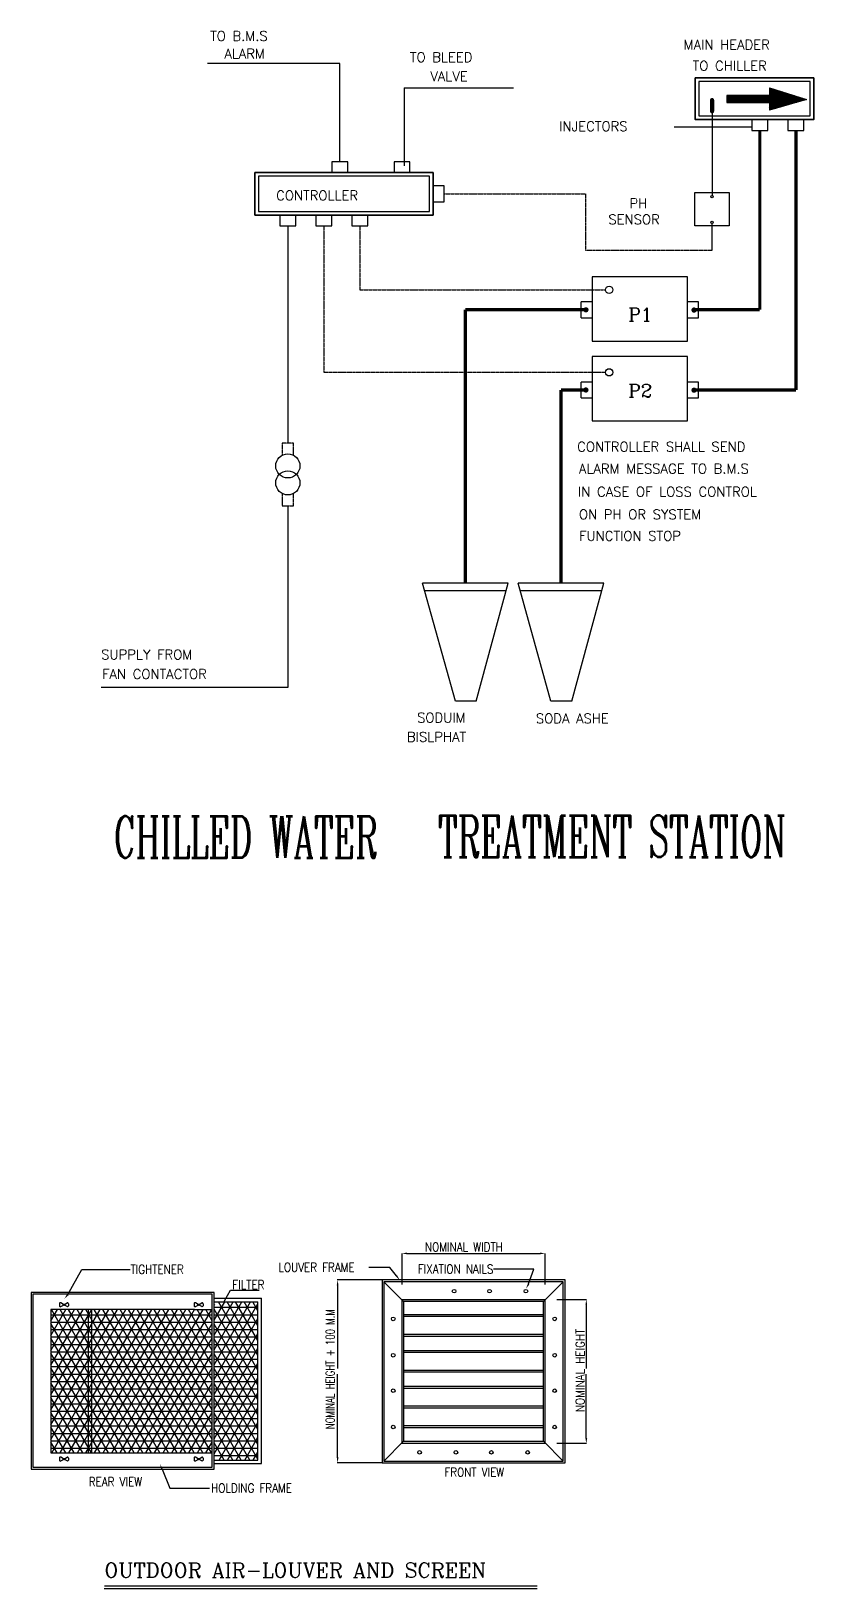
# Model space of a CAD drawing. Header units: millimetres. Extents: x 6 to 143847, y -192 to 53542.
# Drawn here: x 44302 to 66442, y 7622 to 51711 of the extents above; entities that cross this region are included whole.
import ezdxf
from ezdxf.enums import TextEntityAlignment as Align

# ---------------------------------------------------------------- set-up
doc = ezdxf.new("R2010")
doc.units = ezdxf.units.MM
doc.linetypes.add('CENTER', pattern=[50.8, 31.75, -6.35, 6.35, -6.35])
for name, color, linetype, lineweight in [('2', 2, 'Continuous', 25), ('3', 3, 'Continuous', 25), ('5', 5, 'Continuous', 35)]:
    doc.layers.add(name, color=color, linetype=linetype, lineweight=lineweight)
for name, color, linetype in [('CENTER', 1, 'CENTER'), ('DUCT', 7, 'Continuous'), ('HATCH', 11, 'Continuous'), ('LINE', 3, 'Continuous'), ('M_HV_TEXT', 7, 'Continuous'), ('RED', 3, 'Continuous'), ('S', 6, 'CENTER'), ('Text', 50, 'Continuous'), ('TEXT1', 6, 'Continuous')]:
    doc.layers.add(name, color=color, linetype=linetype)
doc.styles.add('MOST', font='romanc.shx')
doc.styles.add('ROMANS', font='romans.shx', dxfattribs={"width": 0.8, "height": 100})
doc.styles.add('ROMANT', font='romanc.shx')

# ---------------------------------------------------------------- blocks, each defined once
blk = doc.blocks.new('*X14')
at = {"color": 0}
for p, q in [((-51739.257, 41662.372), (-51739.238, 41662.39)), ((-51738.742, 41661.869), (-51739.257, 41662.384)), ((-51739.257, 41662.336), (-51739.212, 41662.382)), ((-51739.257, 41662.301), (-51739.185, 41662.373)), ((-51739.257, 41662.265), (-51739.158, 41662.365)), ((-51739.257, 41662.23), (-51739.131, 41662.357)), ((-51738.769, 41661.861), (-51739.257, 41662.349)), ((-51739.257, 41662.195), (-51739.104, 41662.348)), ((-51739.257, 41662.159), (-51739.077, 41662.34)), ((-51739.257, 41662.124), (-51739.05, 41662.331)), ((-51739.257, 41662.089), (-51739.023, 41662.323)), ((-51739.257, 41662.053), (-51738.996, 41662.315)), ((-51738.797, 41661.853), (-51739.257, 41662.314)), ((-51739.257, 41662.018), (-51738.969, 41662.306)), ((-51739.257, 41661.983), (-51738.942, 41662.298)), ((-51739.257, 41661.947), (-51738.915, 41662.29)), ((-51739.257, 41661.912), (-51738.888, 41662.281)), ((-51738.824, 41661.845), (-51739.257, 41662.278)), ((-51739.257, 41661.877), (-51738.861, 41662.273)), ((-51739.257, 41661.841), (-51738.834, 41662.264)), ((-51739.257, 41661.806), (-51738.807, 41662.256)), ((-51739.257, 41661.77), (-51738.78, 41662.248)), ((-51738.852, 41661.838), (-51739.257, 41662.243)), ((-51738.714, 41661.877), (-51739.223, 41662.385)), ((-51738.687, 41661.885), (-51739.171, 41662.369)), ((-51738.659, 41661.893), (-51739.12, 41662.353)), ((-51738.632, 41661.9), (-51739.069, 41662.337)), ((-51738.604, 41661.908), (-51739.017, 41662.321)), ((-51738.577, 41661.916), (-51738.966, 41662.306)), ((-51738.549, 41661.924), (-51738.915, 41662.29)), ((-51738.522, 41661.932), (-51738.863, 41662.274)), ((-51738.494, 41661.94), (-51738.812, 41662.258)), ((-51738.467, 41661.947), (-51738.761, 41662.242)), ((-51740.558, 41661.955), (-51740.343, 41662.17)), ((-51740.558, 41661.99), (-51740.378, 41662.17)), ((-51740.558, 41662.026), (-51740.414, 41662.17)), ((-51740.558, 41662.061), (-51740.449, 41662.17)), ((-51740.558, 41662.096), (-51740.484, 41662.17)), ((-51740.558, 41662.132), (-51740.52, 41662.17)), ((-51740.558, 41662.167), (-51740.555, 41662.17)), ((-51740.341, 41661.948), (-51740.558, 41662.165)), ((-51740.377, 41661.948), (-51740.558, 41662.129)), ((-51740.412, 41661.948), (-51740.558, 41662.094)), ((-51740.447, 41661.948), (-51740.558, 41662.058)), ((-51740.483, 41661.948), (-51740.558, 41662.023)), ((-51740.518, 41661.948), (-51740.558, 41661.988)), ((-51740.553, 41661.948), (-51740.558, 41661.952)), ((-51740.529, 41661.948), (-51740.308, 41662.17)), ((-51740.306, 41661.948), (-51740.527, 41662.17)), ((-51740.494, 41661.948), (-51740.272, 41662.17)), ((-51740.27, 41661.948), (-51740.492, 41662.17)), ((-51740.458, 41661.948), (-51740.237, 41662.17)), ((-51740.235, 41661.948), (-51740.456, 41662.17)), ((-51740.423, 41661.948), (-51740.202, 41662.17)), ((-51740.2, 41661.948), (-51740.421, 41662.17)), ((-51740.388, 41661.948), (-51740.166, 41662.17)), ((-51740.164, 41661.948), (-51740.386, 41662.17)), ((-51740.352, 41661.948), (-51740.131, 41662.17)), ((-51740.129, 41661.948), (-51740.35, 41662.17)), ((-51740.317, 41661.948), (-51740.095, 41662.17)), ((-51740.094, 41661.948), (-51740.315, 41662.17)), ((-51740.281, 41661.948), (-51740.06, 41662.17)), ((-51740.058, 41661.948), (-51740.28, 41662.17)), ((-51740.246, 41661.948), (-51740.025, 41662.17)), ((-51740.023, 41661.948), (-51740.244, 41662.17)), ((-51740.211, 41661.948), (-51739.989, 41662.17)), ((-51739.988, 41661.948), (-51740.209, 41662.17)), ((-51740.175, 41661.948), (-51739.954, 41662.17)), ((-51739.952, 41661.948), (-51740.174, 41662.17)), ((-51740.14, 41661.948), (-51739.919, 41662.17)), ((-51739.917, 41661.948), (-51740.138, 41662.17)), ((-51740.105, 41661.948), (-51739.883, 41662.17)), ((-51739.882, 41661.948), (-51740.103, 41662.17)), ((-51740.069, 41661.948), (-51739.848, 41662.17)), ((-51739.846, 41661.948), (-51740.068, 41662.17)), ((-51740.034, 41661.948), (-51739.813, 41662.17)), ((-51739.811, 41661.948), (-51740.032, 41662.17)), ((-51739.999, 41661.948), (-51739.777, 41662.17)), ((-51739.775, 41661.948), (-51739.997, 41662.17)), ((-51739.963, 41661.948), (-51739.742, 41662.17)), ((-51739.74, 41661.948), (-51739.961, 41662.17)), ((-51739.928, 41661.948), (-51739.707, 41662.17)), ((-51739.705, 41661.948), (-51739.926, 41662.17)), ((-51739.893, 41661.948), (-51739.671, 41662.17)), ((-51739.669, 41661.948), (-51739.891, 41662.17)), ((-51739.857, 41661.948), (-51739.636, 41662.17)), ((-51739.634, 41661.948), (-51739.855, 41662.17)), ((-51739.822, 41661.948), (-51739.6, 41662.17)), ((-51739.599, 41661.948), (-51739.82, 41662.17)), ((-51739.787, 41661.948), (-51739.565, 41662.17)), ((-51739.563, 41661.948), (-51739.785, 41662.17)), ((-51739.751, 41661.948), (-51739.53, 41662.17)), ((-51739.528, 41661.948), (-51739.749, 41662.17)), ((-51739.716, 41661.948), (-51739.494, 41662.17)), ((-51739.493, 41661.948), (-51739.714, 41662.17)), ((-51739.68, 41661.948), (-51739.459, 41662.17)), ((-51739.457, 41661.948), (-51739.679, 41662.17)), ((-51739.645, 41661.948), (-51739.424, 41662.17)), ((-51739.422, 41661.948), (-51739.643, 41662.17)), ((-51739.61, 41661.948), (-51739.388, 41662.17)), ((-51739.387, 41661.948), (-51739.608, 41662.17)), ((-51739.574, 41661.948), (-51739.353, 41662.17)), ((-51739.351, 41661.948), (-51739.573, 41662.17)), ((-51739.539, 41661.948), (-51739.318, 41662.17)), ((-51739.316, 41661.948), (-51739.537, 41662.17)), ((-51739.504, 41661.948), (-51739.282, 41662.17)), ((-51739.281, 41661.948), (-51739.502, 41662.17)), ((-51739.468, 41661.948), (-51739.257, 41662.159)), ((-51739.257, 41661.96), (-51739.467, 41662.17)), ((-51739.433, 41661.948), (-51739.257, 41662.124)), ((-51739.257, 41661.996), (-51739.431, 41662.17)), ((-51739.398, 41661.948), (-51739.257, 41662.089)), ((-51739.257, 41662.031), (-51739.396, 41662.17)), ((-51739.362, 41661.948), (-51739.257, 41662.053)), ((-51739.257, 41662.066), (-51739.36, 41662.17)), ((-51739.327, 41661.948), (-51739.257, 41662.018)), ((-51739.257, 41662.102), (-51739.325, 41662.17)), ((-51739.292, 41661.948), (-51739.257, 41661.983)), ((-51739.257, 41662.137), (-51739.29, 41662.17)), ((-51739.257, 41661.735), (-51738.753, 41662.239)), ((-51738.879, 41661.83), (-51739.257, 41662.208)), ((-51738.907, 41661.822), (-51739.257, 41662.172)), ((-51738.934, 41661.814), (-51739.257, 41662.137)), ((-51738.962, 41661.806), (-51739.257, 41662.102)), ((-51738.989, 41661.798), (-51739.257, 41662.066)), ((-51739.017, 41661.79), (-51739.257, 41662.031)), ((-51739.044, 41661.783), (-51739.257, 41661.996)), ((-51739.072, 41661.775), (-51739.257, 41661.96)), ((-51739.099, 41661.767), (-51739.257, 41661.925)), ((-51739.127, 41661.759), (-51739.257, 41661.889)), ((-51739.154, 41661.751), (-51739.257, 41661.854)), ((-51739.182, 41661.743), (-51739.257, 41661.819)), ((-51739.209, 41661.735), (-51739.257, 41661.783)), ((-51739.226, 41661.731), (-51738.726, 41662.231)), ((-51739.177, 41661.745), (-51738.699, 41662.223)), ((-51739.127, 41661.759), (-51738.672, 41662.214)), ((-51739.078, 41661.773), (-51738.645, 41662.206)), ((-51739.028, 41661.787), (-51738.618, 41662.197)), ((-51738.979, 41661.801), (-51738.591, 41662.189)), ((-51738.929, 41661.815), (-51738.564, 41662.181)), ((-51738.88, 41661.829), (-51738.537, 41662.172)), ((-51738.83, 41661.844), (-51738.51, 41662.164)), ((-51738.781, 41661.858), (-51738.483, 41662.155)), ((-51738.732, 41661.872), (-51738.456, 41662.147)), ((-51738.439, 41661.955), (-51738.71, 41662.226)), ((-51738.682, 41661.886), (-51738.429, 41662.139)), ((-51738.412, 41661.963), (-51738.658, 41662.21)), ((-51738.633, 41661.9), (-51738.402, 41662.13)), ((-51738.384, 41661.971), (-51738.607, 41662.194)), ((-51738.583, 41661.914), (-51738.375, 41662.122)), ((-51738.357, 41661.979), (-51738.556, 41662.178)), ((-51738.534, 41661.928), (-51738.348, 41662.114)), ((-51738.329, 41661.987), (-51738.504, 41662.162)), ((-51738.484, 41661.942), (-51738.321, 41662.105)), ((-51738.302, 41661.995), (-51738.453, 41662.146)), ((-51738.435, 41661.957), (-51738.294, 41662.097)), ((-51738.274, 41662.002), (-51738.402, 41662.13)), ((-51738.385, 41661.971), (-51738.268, 41662.088)), ((-51738.247, 41662.01), (-51738.35, 41662.114)), ((-51738.336, 41661.985), (-51738.241, 41662.08)), ((-51738.219, 41662.018), (-51738.299, 41662.098)), ((-51738.286, 41661.999), (-51738.214, 41662.072)), ((-51738.192, 41662.026), (-51738.248, 41662.082)), ((-51738.237, 41662.013), (-51738.187, 41662.063)), ((-51738.164, 41662.034), (-51738.196, 41662.066)), ((-51738.187, 41662.027), (-51738.16, 41662.055)), ((-51738.137, 41662.042), (-51738.145, 41662.05)), ((-51738.138, 41662.041), (-51738.133, 41662.046)), ((-51739.237, 41661.728), (-51739.257, 41661.748))]:
    blk.add_line(p, q, dxfattribs=at)
blk = doc.blocks.new('*X15')
at = {"color": 0}
for p, q in [((-51736.693, 41662.922), (-51736.644, 41662.972)), ((-51736.693, 41662.924), (-51736.645, 41662.972)), ((-51736.693, 41662.926), (-51736.647, 41662.972)), ((-51736.693, 41662.928), (-51736.649, 41662.972)), ((-51736.693, 41662.929), (-51736.651, 41662.972)), ((-51736.693, 41662.915), (-51736.638, 41662.971)), ((-51736.693, 41662.917), (-51736.639, 41662.971)), ((-51736.693, 41662.919), (-51736.641, 41662.971)), ((-51736.693, 41662.92), (-51736.642, 41662.971)), ((-51736.693, 41662.931), (-51736.653, 41662.971)), ((-51736.693, 41662.912), (-51736.635, 41662.97)), ((-51736.693, 41662.913), (-51736.636, 41662.97)), ((-51736.693, 41662.908), (-51736.632, 41662.969)), ((-51736.693, 41662.91), (-51736.633, 41662.969)), ((-51736.693, 41662.905), (-51736.63, 41662.968)), ((-51736.693, 41662.906), (-51736.631, 41662.968)), ((-51736.693, 41662.901), (-51736.627, 41662.967)), ((-51736.693, 41662.903), (-51736.628, 41662.967)), ((-51736.693, 41662.897), (-51736.625, 41662.966)), ((-51736.693, 41662.899), (-51736.626, 41662.966)), ((-51736.693, 41662.896), (-51736.624, 41662.965)), ((-51736.693, 41662.894), (-51736.623, 41662.964)), ((-51736.693, 41662.89), (-51736.621, 41662.963)), ((-51736.693, 41662.892), (-51736.622, 41662.963)), ((-51736.693, 41662.889), (-51736.62, 41662.962)), ((-51736.693, 41662.887), (-51736.619, 41662.961)), ((-51736.693, 41662.883), (-51736.617, 41662.96)), ((-51736.693, 41662.885), (-51736.618, 41662.96)), ((-51736.693, 41662.882), (-51736.616, 41662.959)), ((-51736.693, 41662.88), (-51736.615, 41662.958)), ((-51736.693, 41662.878), (-51736.614, 41662.957)), ((-51736.693, 41662.876), (-51736.613, 41662.956)), ((-51736.693, 41662.874), (-51736.613, 41662.955)), ((-51736.693, 41662.873), (-51736.612, 41662.954)), ((-51736.693, 41662.871), (-51736.611, 41662.953)), ((-51736.693, 41662.869), (-51736.61, 41662.952)), ((-51736.693, 41662.867), (-51736.61, 41662.951)), ((-51736.693, 41662.866), (-51736.609, 41662.95)), ((-51736.693, 41662.864), (-51736.608, 41662.949)), ((-51736.693, 41662.862), (-51736.608, 41662.947)), ((-51736.693, 41662.86), (-51736.607, 41662.946)), ((-51736.693, 41662.859), (-51736.606, 41662.945)), ((-51736.693, 41662.857), (-51736.606, 41662.944)), ((-51736.693, 41662.855), (-51736.605, 41662.943)), ((-51736.693, 41662.853), (-51736.605, 41662.941)), ((-51736.693, 41662.851), (-51736.604, 41662.94)), ((-51736.693, 41662.85), (-51736.604, 41662.939)), ((-51736.693, 41662.848), (-51736.604, 41662.937)), ((-51736.693, 41662.846), (-51736.603, 41662.936)), ((-51736.693, 41662.844), (-51736.603, 41662.934)), ((-51736.693, 41662.843), (-51736.603, 41662.933)), ((-51736.602, 41662.843), (-51736.693, 41662.933)), ((-51736.693, 41662.841), (-51736.603, 41662.931)), ((-51736.602, 41662.841), (-51736.693, 41662.931)), ((-51736.693, 41662.839), (-51736.603, 41662.93)), ((-51736.602, 41662.839), (-51736.693, 41662.93)), ((-51736.693, 41662.837), (-51736.602, 41662.928)), ((-51736.602, 41662.837), (-51736.693, 41662.928)), ((-51736.693, 41662.836), (-51736.602, 41662.926)), ((-51736.602, 41662.836), (-51736.693, 41662.926)), ((-51736.602, 41662.834), (-51736.693, 41662.925)), ((-51736.693, 41662.834), (-51736.602, 41662.924)), ((-51736.693, 41662.832), (-51736.602, 41662.923)), ((-51736.602, 41662.832), (-51736.693, 41662.923)), ((-51736.693, 41662.83), (-51736.602, 41662.921)), ((-51736.602, 41662.83), (-51736.693, 41662.921)), ((-51736.693, 41662.829), (-51736.602, 41662.919)), ((-51736.602, 41662.829), (-51736.693, 41662.919)), ((-51736.693, 41662.827), (-51736.602, 41662.917)), ((-51736.602, 41662.827), (-51736.693, 41662.917)), ((-51736.693, 41662.825), (-51736.602, 41662.916)), ((-51736.602, 41662.825), (-51736.693, 41662.916)), ((-51736.693, 41662.823), (-51736.602, 41662.914)), ((-51736.602, 41662.823), (-51736.693, 41662.914)), ((-51736.693, 41662.821), (-51736.602, 41662.912)), ((-51736.602, 41662.822), (-51736.693, 41662.912)), ((-51736.693, 41662.82), (-51736.602, 41662.91)), ((-51736.602, 41662.82), (-51736.693, 41662.91)), ((-51736.602, 41662.818), (-51736.693, 41662.909)), ((-51736.693, 41662.818), (-51736.602, 41662.908)), ((-51736.693, 41662.816), (-51736.602, 41662.907)), ((-51736.602, 41662.816), (-51736.693, 41662.907)), ((-51736.693, 41662.814), (-51736.602, 41662.905)), ((-51736.602, 41662.815), (-51736.693, 41662.905)), ((-51736.693, 41662.813), (-51736.602, 41662.903)), ((-51736.602, 41662.813), (-51736.693, 41662.903)), ((-51736.602, 41662.811), (-51736.693, 41662.902)), ((-51736.693, 41662.811), (-51736.602, 41662.901)), ((-51736.693, 41662.809), (-51736.602, 41662.9)), ((-51736.602, 41662.809), (-51736.693, 41662.9)), ((-51736.693, 41662.807), (-51736.602, 41662.898)), ((-51736.602, 41662.807), (-51736.693, 41662.898)), ((-51736.693, 41662.806), (-51736.602, 41662.896)), ((-51736.602, 41662.806), (-51736.693, 41662.896)), ((-51736.693, 41662.804), (-51736.602, 41662.894)), ((-51736.602, 41662.804), (-51736.693, 41662.894)), ((-51736.693, 41662.802), (-51736.602, 41662.893)), ((-51736.602, 41662.802), (-51736.693, 41662.893)), ((-51736.693, 41662.8), (-51736.602, 41662.891)), ((-51736.602, 41662.8), (-51736.693, 41662.891)), ((-51736.693, 41662.798), (-51736.602, 41662.889)), ((-51736.602, 41662.799), (-51736.693, 41662.889)), ((-51736.693, 41662.797), (-51736.602, 41662.887)), ((-51736.602, 41662.797), (-51736.693, 41662.887)), ((-51736.602, 41662.795), (-51736.693, 41662.886)), ((-51736.693, 41662.795), (-51736.602, 41662.885)), ((-51736.693, 41662.793), (-51736.602, 41662.884)), ((-51736.602, 41662.793), (-51736.693, 41662.884)), ((-51736.693, 41662.791), (-51736.602, 41662.882)), ((-51736.602, 41662.792), (-51736.693, 41662.882)), ((-51736.693, 41662.79), (-51736.602, 41662.88)), ((-51736.602, 41662.79), (-51736.693, 41662.88)), ((-51736.602, 41662.788), (-51736.693, 41662.879)), ((-51736.693, 41662.788), (-51736.602, 41662.878)), ((-51736.693, 41662.786), (-51736.602, 41662.877)), ((-51736.602, 41662.786), (-51736.693, 41662.877)), ((-51736.693, 41662.784), (-51736.602, 41662.875)), ((-51736.602, 41662.784), (-51736.693, 41662.875)), ((-51736.693, 41662.783), (-51736.602, 41662.873)), ((-51736.602, 41662.783), (-51736.693, 41662.873)), ((-51736.693, 41662.781), (-51736.602, 41662.871)), ((-51736.602, 41662.781), (-51736.693, 41662.871)), ((-51736.693, 41662.779), (-51736.602, 41662.87)), ((-51736.602, 41662.779), (-51736.693, 41662.87)), ((-51736.693, 41662.777), (-51736.602, 41662.868)), ((-51736.602, 41662.777), (-51736.693, 41662.868)), ((-51736.693, 41662.775), (-51736.602, 41662.866)), ((-51736.602, 41662.776), (-51736.693, 41662.866)), ((-51736.693, 41662.774), (-51736.602, 41662.864)), ((-51736.602, 41662.774), (-51736.693, 41662.864)), ((-51736.602, 41662.772), (-51736.693, 41662.863)), ((-51736.693, 41662.772), (-51736.602, 41662.862)), ((-51736.693, 41662.77), (-51736.602, 41662.861)), ((-51736.602, 41662.77), (-51736.693, 41662.861)), ((-51736.693, 41662.768), (-51736.602, 41662.859)), ((-51736.602, 41662.769), (-51736.693, 41662.859)), ((-51736.693, 41662.767), (-51736.602, 41662.857)), ((-51736.602, 41662.767), (-51736.693, 41662.857)), ((-51736.602, 41662.765), (-51736.693, 41662.856)), ((-51736.693, 41662.765), (-51736.602, 41662.855)), ((-51736.693, 41662.763), (-51736.602, 41662.854)), ((-51736.602, 41662.763), (-51736.693, 41662.854)), ((-51736.693, 41662.761), (-51736.602, 41662.852)), ((-51736.602, 41662.761), (-51736.693, 41662.852)), ((-51736.693, 41662.76), (-51736.602, 41662.85)), ((-51736.602, 41662.76), (-51736.693, 41662.85)), ((-51736.693, 41662.758), (-51736.602, 41662.848)), ((-51736.602, 41662.758), (-51736.693, 41662.848)), ((-51736.693, 41662.756), (-51736.602, 41662.847)), ((-51736.602, 41662.756), (-51736.693, 41662.847)), ((-51736.693, 41662.754), (-51736.602, 41662.845)), ((-51736.602, 41662.754), (-51736.693, 41662.845)), ((-51736.693, 41662.752), (-51736.602, 41662.843)), ((-51736.602, 41662.753), (-51736.693, 41662.843)), ((-51736.693, 41662.751), (-51736.602, 41662.841)), ((-51736.602, 41662.751), (-51736.693, 41662.841)), ((-51736.693, 41662.749), (-51736.602, 41662.84)), ((-51736.602, 41662.749), (-51736.693, 41662.84)), ((-51736.693, 41662.747), (-51736.602, 41662.838)), ((-51736.602, 41662.747), (-51736.693, 41662.838)), ((-51736.693, 41662.745), (-51736.602, 41662.836)), ((-51736.602, 41662.746), (-51736.693, 41662.836)), ((-51736.693, 41662.744), (-51736.602, 41662.834)), ((-51736.602, 41662.744), (-51736.693, 41662.834)), ((-51736.602, 41662.742), (-51736.693, 41662.833)), ((-51736.693, 41662.742), (-51736.602, 41662.832)), ((-51736.693, 41662.74), (-51736.602, 41662.831)), ((-51736.602, 41662.74), (-51736.693, 41662.831)), ((-51736.693, 41662.738), (-51736.602, 41662.829)), ((-51736.602, 41662.738), (-51736.693, 41662.829)), ((-51736.693, 41662.737), (-51736.602, 41662.827)), ((-51736.602, 41662.737), (-51736.693, 41662.827)), ((-51736.602, 41662.735), (-51736.693, 41662.826)), ((-51736.693, 41662.735), (-51736.602, 41662.825)), ((-51736.693, 41662.733), (-51736.602, 41662.824)), ((-51736.602, 41662.733), (-51736.693, 41662.824)), ((-51736.693, 41662.731), (-51736.602, 41662.822)), ((-51736.602, 41662.731), (-51736.693, 41662.822)), ((-51736.693, 41662.73), (-51736.602, 41662.82)), ((-51736.602, 41662.73), (-51736.693, 41662.82)), ((-51736.693, 41662.728), (-51736.602, 41662.818)), ((-51736.602, 41662.728), (-51736.693, 41662.818)), ((-51736.693, 41662.726), (-51736.602, 41662.817)), ((-51736.602, 41662.726), (-51736.693, 41662.817)), ((-51736.693, 41662.724), (-51736.602, 41662.815)), ((-51736.602, 41662.724), (-51736.693, 41662.815)), ((-51736.693, 41662.722), (-51736.602, 41662.813)), ((-51736.602, 41662.723), (-51736.693, 41662.813)), ((-51736.693, 41662.721), (-51736.602, 41662.811)), ((-51736.602, 41662.721), (-51736.693, 41662.811)), ((-51736.602, 41662.719), (-51736.693, 41662.81)), ((-51736.693, 41662.719), (-51736.602, 41662.809)), ((-51736.693, 41662.717), (-51736.602, 41662.808)), ((-51736.602, 41662.717), (-51736.693, 41662.808)), ((-51736.693, 41662.715), (-51736.602, 41662.806)), ((-51736.602, 41662.716), (-51736.693, 41662.806)), ((-51736.693, 41662.714), (-51736.602, 41662.804)), ((-51736.602, 41662.714), (-51736.693, 41662.804)), ((-51736.602, 41662.712), (-51736.693, 41662.803)), ((-51736.693, 41662.712), (-51736.602, 41662.802)), ((-51736.693, 41662.71), (-51736.602, 41662.801)), ((-51736.602, 41662.71), (-51736.693, 41662.801)), ((-51736.693, 41662.708), (-51736.602, 41662.799)), ((-51736.602, 41662.708), (-51736.693, 41662.799)), ((-51736.693, 41662.707), (-51736.602, 41662.797)), ((-51736.602, 41662.707), (-51736.693, 41662.797)), ((-51736.693, 41662.705), (-51736.602, 41662.795)), ((-51736.602, 41662.705), (-51736.693, 41662.795)), ((-51736.693, 41662.703), (-51736.602, 41662.794)), ((-51736.602, 41662.703), (-51736.693, 41662.794)), ((-51736.693, 41662.701), (-51736.602, 41662.792)), ((-51736.602, 41662.701), (-51736.693, 41662.792)), ((-51736.693, 41662.699), (-51736.602, 41662.79)), ((-51736.602, 41662.7), (-51736.693, 41662.79)), ((-51736.693, 41662.698), (-51736.602, 41662.788)), ((-51736.602, 41662.698), (-51736.693, 41662.788)), ((-51736.602, 41662.696), (-51736.693, 41662.787)), ((-51736.693, 41662.696), (-51736.602, 41662.786)), ((-51736.693, 41662.694), (-51736.602, 41662.785)), ((-51736.602, 41662.694), (-51736.693, 41662.785)), ((-51736.693, 41662.692), (-51736.602, 41662.783)), ((-51736.602, 41662.693), (-51736.693, 41662.783)), ((-51736.693, 41662.691), (-51736.602, 41662.781)), ((-51736.602, 41662.691), (-51736.693, 41662.781)), ((-51736.602, 41662.689), (-51736.693, 41662.78)), ((-51736.693, 41662.689), (-51736.602, 41662.779)), ((-51736.693, 41662.687), (-51736.602, 41662.778)), ((-51736.602, 41662.687), (-51736.693, 41662.778)), ((-51736.693, 41662.685), (-51736.602, 41662.776)), ((-51736.602, 41662.685), (-51736.693, 41662.776)), ((-51736.693, 41662.684), (-51736.602, 41662.774)), ((-51736.602, 41662.684), (-51736.693, 41662.774)), ((-51736.693, 41662.682), (-51736.602, 41662.772)), ((-51736.602, 41662.682), (-51736.693, 41662.772)), ((-51736.693, 41662.68), (-51736.602, 41662.771)), ((-51736.602, 41662.68), (-51736.693, 41662.771)), ((-51736.693, 41662.678), (-51736.602, 41662.769)), ((-51736.602, 41662.678), (-51736.693, 41662.769)), ((-51736.693, 41662.676), (-51736.602, 41662.767)), ((-51736.602, 41662.677), (-51736.693, 41662.767)), ((-51736.693, 41662.675), (-51736.602, 41662.765)), ((-51736.602, 41662.675), (-51736.693, 41662.765)), ((-51736.602, 41662.673), (-51736.693, 41662.764)), ((-51736.693, 41662.673), (-51736.602, 41662.763)), ((-51736.693, 41662.671), (-51736.602, 41662.762)), ((-51736.602, 41662.671), (-51736.693, 41662.762)), ((-51736.693, 41662.669), (-51736.602, 41662.76)), ((-51736.602, 41662.67), (-51736.693, 41662.76)), ((-51736.693, 41662.668), (-51736.602, 41662.758)), ((-51736.602, 41662.668), (-51736.693, 41662.758)), ((-51736.602, 41662.666), (-51736.693, 41662.757)), ((-51736.693, 41662.666), (-51736.602, 41662.756)), ((-51736.693, 41662.664), (-51736.602, 41662.755)), ((-51736.602, 41662.664), (-51736.693, 41662.755)), ((-51736.693, 41662.662), (-51736.602, 41662.753)), ((-51736.602, 41662.662), (-51736.693, 41662.753)), ((-51736.693, 41662.661), (-51736.602, 41662.751)), ((-51736.602, 41662.661), (-51736.693, 41662.751)), ((-51736.693, 41662.659), (-51736.602, 41662.749)), ((-51736.602, 41662.659), (-51736.693, 41662.749)), ((-51736.693, 41662.657), (-51736.602, 41662.748)), ((-51736.602, 41662.657), (-51736.693, 41662.748)), ((-51736.693, 41662.655), (-51736.602, 41662.746)), ((-51736.602, 41662.655), (-51736.693, 41662.746)), ((-51736.693, 41662.653), (-51736.602, 41662.744)), ((-51736.602, 41662.654), (-51736.693, 41662.744)), ((-51736.693, 41662.652), (-51736.602, 41662.742)), ((-51736.602, 41662.652), (-51736.693, 41662.742)), ((-51736.693, 41662.65), (-51736.602, 41662.741)), ((-51736.602, 41662.65), (-51736.693, 41662.741)), ((-51736.693, 41662.648), (-51736.602, 41662.739)), ((-51736.602, 41662.648), (-51736.693, 41662.739)), ((-51736.693, 41662.646), (-51736.602, 41662.737)), ((-51736.602, 41662.647), (-51736.693, 41662.737)), ((-51736.693, 41662.645), (-51736.602, 41662.735)), ((-51736.602, 41662.645), (-51736.693, 41662.735)), ((-51736.602, 41662.643), (-51736.693, 41662.734)), ((-51736.693, 41662.643), (-51736.602, 41662.733)), ((-51736.693, 41662.641), (-51736.602, 41662.732)), ((-51736.602, 41662.641), (-51736.693, 41662.732)), ((-51736.693, 41662.639), (-51736.602, 41662.73)), ((-51736.602, 41662.639), (-51736.693, 41662.73)), ((-51736.693, 41662.638), (-51736.602, 41662.728)), ((-51736.602, 41662.638), (-51736.693, 41662.728)), ((-51736.602, 41662.636), (-51736.693, 41662.727)), ((-51736.693, 41662.636), (-51736.602, 41662.726)), ((-51736.693, 41662.634), (-51736.602, 41662.725)), ((-51736.602, 41662.634), (-51736.693, 41662.725)), ((-51736.693, 41662.632), (-51736.602, 41662.723)), ((-51736.602, 41662.632), (-51736.693, 41662.723)), ((-51736.693, 41662.631), (-51736.602, 41662.721)), ((-51736.602, 41662.631), (-51736.693, 41662.721)), ((-51736.693, 41662.629), (-51736.602, 41662.719)), ((-51736.602, 41662.629), (-51736.693, 41662.719)), ((-51736.693, 41662.627), (-51736.602, 41662.718)), ((-51736.602, 41662.627), (-51736.693, 41662.718)), ((-51736.693, 41662.625), (-51736.602, 41662.716)), ((-51736.602, 41662.625), (-51736.693, 41662.716)), ((-51736.692, 41662.933), (-51736.655, 41662.971)), ((-51736.692, 41662.935), (-51736.657, 41662.971)), ((-51736.692, 41662.938), (-51736.659, 41662.97)), ((-51736.602, 41662.848), (-51736.692, 41662.937)), ((-51736.602, 41662.846), (-51736.692, 41662.936)), ((-51736.602, 41662.845), (-51736.692, 41662.934)), ((-51736.691, 41662.94), (-51736.662, 41662.97)), ((-51736.602, 41662.852), (-51736.691, 41662.94)), ((-51736.602, 41662.85), (-51736.691, 41662.939)), ((-51736.69, 41662.943), (-51736.664, 41662.969)), ((-51736.602, 41662.855), (-51736.69, 41662.943)), ((-51736.602, 41662.853), (-51736.69, 41662.941)), ((-51736.602, 41662.859), (-51736.689, 41662.945)), ((-51736.602, 41662.857), (-51736.689, 41662.944)), ((-51736.688, 41662.946), (-51736.667, 41662.967)), ((-51736.602, 41662.862), (-51736.688, 41662.948)), ((-51736.602, 41662.86), (-51736.688, 41662.946)), ((-51736.602, 41662.864), (-51736.687, 41662.949)), ((-51736.686, 41662.95), (-51736.671, 41662.965)), ((-51736.602, 41662.868), (-51736.686, 41662.951)), ((-51736.602, 41662.866), (-51736.686, 41662.95)), ((-51736.602, 41662.869), (-51736.685, 41662.952)), ((-51736.602, 41662.873), (-51736.684, 41662.954)), ((-51736.602, 41662.871), (-51736.684, 41662.953)), ((-51736.602, 41662.875), (-51736.683, 41662.955)), ((-51736.602, 41662.876), (-51736.682, 41662.956)), ((-51736.602, 41662.878), (-51736.681, 41662.957)), ((-51736.602, 41662.88), (-51736.68, 41662.958)), ((-51736.602, 41662.883), (-51736.679, 41662.96)), ((-51736.602, 41662.882), (-51736.679, 41662.959)), ((-51736.602, 41662.885), (-51736.678, 41662.96)), ((-51736.602, 41662.887), (-51736.677, 41662.961)), ((-51736.602, 41662.889), (-51736.676, 41662.962)), ((-51736.602, 41662.891), (-51736.675, 41662.963)), ((-51736.602, 41662.892), (-51736.674, 41662.964)), ((-51736.602, 41662.894), (-51736.673, 41662.964)), ((-51736.602, 41662.896), (-51736.672, 41662.965)), ((-51736.602, 41662.898), (-51736.67, 41662.966)), ((-51736.602, 41662.899), (-51736.669, 41662.966)), ((-51736.602, 41662.901), (-51736.668, 41662.967)), ((-51736.602, 41662.903), (-51736.667, 41662.967)), ((-51736.602, 41662.905), (-51736.666, 41662.968)), ((-51736.602, 41662.906), (-51736.664, 41662.968)), ((-51736.602, 41662.908), (-51736.663, 41662.969)), ((-51736.602, 41662.91), (-51736.662, 41662.969)), ((-51736.602, 41662.912), (-51736.661, 41662.97)), ((-51736.602, 41662.913), (-51736.659, 41662.97)), ((-51736.602, 41662.915), (-51736.658, 41662.971)), ((-51736.602, 41662.917), (-51736.656, 41662.971)), ((-51736.602, 41662.919), (-51736.655, 41662.971)), ((-51736.602, 41662.921), (-51736.653, 41662.971)), ((-51736.602, 41662.922), (-51736.652, 41662.972)), ((-51736.602, 41662.924), (-51736.65, 41662.972)), ((-51736.602, 41662.926), (-51736.648, 41662.972)), ((-51736.602, 41662.928), (-51736.646, 41662.972)), ((-51736.603, 41662.929), (-51736.645, 41662.972)), ((-51736.603, 41662.931), (-51736.643, 41662.971)), ((-51736.603, 41662.933), (-51736.641, 41662.971)), ((-51736.603, 41662.936), (-51736.638, 41662.971)), ((-51736.604, 41662.938), (-51736.636, 41662.97)), ((-51736.605, 41662.94), (-51736.634, 41662.969)), ((-51736.606, 41662.943), (-51736.631, 41662.968)), ((-51736.607, 41662.946), (-51736.628, 41662.967)), ((-51736.609, 41662.95), (-51736.624, 41662.965)), ((-51736.693, 41662.623), (-51736.602, 41662.714)), ((-51736.602, 41662.624), (-51736.693, 41662.714)), ((-51736.693, 41662.622), (-51736.602, 41662.712)), ((-51736.602, 41662.622), (-51736.693, 41662.712)), ((-51736.602, 41662.62), (-51736.693, 41662.711)), ((-51736.693, 41662.62), (-51736.602, 41662.71)), ((-51736.693, 41662.618), (-51736.602, 41662.709)), ((-51736.602, 41662.618), (-51736.693, 41662.709)), ((-51736.693, 41662.616), (-51736.602, 41662.707)), ((-51736.602, 41662.617), (-51736.693, 41662.707)), ((-51736.693, 41662.615), (-51736.602, 41662.705)), ((-51736.602, 41662.615), (-51736.693, 41662.705)), ((-51736.602, 41662.613), (-51736.693, 41662.704)), ((-51736.693, 41662.613), (-51736.602, 41662.703)), ((-51736.693, 41662.611), (-51736.602, 41662.702)), ((-51736.602, 41662.611), (-51736.693, 41662.702)), ((-51736.693, 41662.609), (-51736.602, 41662.7)), ((-51736.602, 41662.609), (-51736.693, 41662.7)), ((-51736.693, 41662.608), (-51736.602, 41662.698)), ((-51736.602, 41662.608), (-51736.693, 41662.698)), ((-51736.693, 41662.606), (-51736.602, 41662.696)), ((-51736.602, 41662.606), (-51736.693, 41662.696)), ((-51736.693, 41662.604), (-51736.602, 41662.695)), ((-51736.602, 41662.604), (-51736.693, 41662.695)), ((-51736.693, 41662.602), (-51736.602, 41662.693)), ((-51736.602, 41662.602), (-51736.693, 41662.693)), ((-51736.693, 41662.6), (-51736.602, 41662.691)), ((-51736.602, 41662.601), (-51736.693, 41662.691)), ((-51736.693, 41662.599), (-51736.602, 41662.689)), ((-51736.602, 41662.599), (-51736.693, 41662.689)), ((-51736.602, 41662.597), (-51736.693, 41662.688)), ((-51736.693, 41662.597), (-51736.602, 41662.687)), ((-51736.693, 41662.595), (-51736.602, 41662.686)), ((-51736.602, 41662.595), (-51736.693, 41662.686)), ((-51736.693, 41662.593), (-51736.602, 41662.684)), ((-51736.602, 41662.594), (-51736.693, 41662.684)), ((-51736.693, 41662.592), (-51736.602, 41662.682)), ((-51736.603, 41662.592), (-51736.693, 41662.682)), ((-51736.603, 41662.59), (-51736.693, 41662.681)), ((-51736.693, 41662.59), (-51736.602, 41662.68)), ((-51736.693, 41662.589), (-51736.602, 41662.679)), ((-51736.603, 41662.589), (-51736.693, 41662.679)), ((-51736.603, 41662.587), (-51736.693, 41662.677)), ((-51736.603, 41662.586), (-51736.693, 41662.675)), ((-51736.604, 41662.584), (-51736.693, 41662.673)), ((-51736.604, 41662.583), (-51736.693, 41662.672)), ((-51736.605, 41662.582), (-51736.693, 41662.67)), ((-51736.605, 41662.58), (-51736.693, 41662.668)), ((-51736.606, 41662.579), (-51736.693, 41662.666)), ((-51736.606, 41662.578), (-51736.693, 41662.665)), ((-51736.607, 41662.576), (-51736.693, 41662.663)), ((-51736.607, 41662.575), (-51736.693, 41662.661)), ((-51736.608, 41662.574), (-51736.693, 41662.659)), ((-51736.608, 41662.573), (-51736.693, 41662.658)), ((-51736.609, 41662.572), (-51736.693, 41662.656)), ((-51736.61, 41662.571), (-51736.693, 41662.654)), ((-51736.61, 41662.57), (-51736.693, 41662.652)), ((-51736.611, 41662.569), (-51736.693, 41662.651)), ((-51736.612, 41662.568), (-51736.693, 41662.649)), ((-51736.613, 41662.567), (-51736.693, 41662.647)), ((-51736.613, 41662.566), (-51736.693, 41662.645)), ((-51736.614, 41662.565), (-51736.693, 41662.643)), ((-51736.615, 41662.564), (-51736.693, 41662.642)), ((-51736.616, 41662.563), (-51736.693, 41662.64)), ((-51736.617, 41662.562), (-51736.693, 41662.638)), ((-51736.618, 41662.561), (-51736.693, 41662.636)), ((-51736.619, 41662.56), (-51736.693, 41662.635)), ((-51736.62, 41662.56), (-51736.693, 41662.633)), ((-51736.621, 41662.559), (-51736.693, 41662.631)), ((-51736.622, 41662.558), (-51736.693, 41662.629)), ((-51736.623, 41662.557), (-51736.693, 41662.628)), ((-51736.624, 41662.557), (-51736.693, 41662.626)), ((-51736.625, 41662.556), (-51736.693, 41662.624)), ((-51736.626, 41662.555), (-51736.693, 41662.622)), ((-51736.627, 41662.555), (-51736.693, 41662.62)), ((-51736.629, 41662.554), (-51736.693, 41662.619)), ((-51736.63, 41662.554), (-51736.693, 41662.617)), ((-51736.631, 41662.553), (-51736.693, 41662.615)), ((-51736.632, 41662.553), (-51736.693, 41662.613)), ((-51736.634, 41662.552), (-51736.693, 41662.612)), ((-51736.635, 41662.552), (-51736.693, 41662.61)), ((-51736.636, 41662.551), (-51736.693, 41662.608)), ((-51736.638, 41662.551), (-51736.693, 41662.606)), ((-51736.639, 41662.551), (-51736.693, 41662.605)), ((-51736.641, 41662.551), (-51736.693, 41662.603)), ((-51736.642, 41662.55), (-51736.693, 41662.601)), ((-51736.644, 41662.55), (-51736.693, 41662.599)), ((-51736.646, 41662.55), (-51736.693, 41662.597)), ((-51736.647, 41662.55), (-51736.693, 41662.596)), ((-51736.649, 41662.55), (-51736.693, 41662.594)), ((-51736.651, 41662.55), (-51736.693, 41662.592)), ((-51736.653, 41662.55), (-51736.693, 41662.59)), ((-51736.692, 41662.587), (-51736.602, 41662.677)), ((-51736.692, 41662.586), (-51736.602, 41662.675)), ((-51736.692, 41662.584), (-51736.602, 41662.673)), ((-51736.655, 41662.551), (-51736.692, 41662.588)), ((-51736.657, 41662.551), (-51736.692, 41662.586)), ((-51736.691, 41662.583), (-51736.602, 41662.672)), ((-51736.691, 41662.581), (-51736.602, 41662.67)), ((-51736.659, 41662.552), (-51736.691, 41662.584)), ((-51736.662, 41662.552), (-51736.691, 41662.581)), ((-51736.69, 41662.58), (-51736.602, 41662.668)), ((-51736.69, 41662.579), (-51736.602, 41662.666)), ((-51736.665, 41662.553), (-51736.69, 41662.578)), ((-51736.689, 41662.578), (-51736.602, 41662.665)), ((-51736.689, 41662.576), (-51736.602, 41662.663)), ((-51736.688, 41662.575), (-51736.602, 41662.661)), ((-51736.688, 41662.574), (-51736.602, 41662.659)), ((-51736.668, 41662.555), (-51736.688, 41662.575)), ((-51736.687, 41662.573), (-51736.602, 41662.657)), ((-51736.686, 41662.572), (-51736.602, 41662.656)), ((-51736.686, 41662.571), (-51736.602, 41662.654)), ((-51736.672, 41662.557), (-51736.686, 41662.571)), ((-51736.685, 41662.57), (-51736.602, 41662.652)), ((-51736.684, 41662.569), (-51736.602, 41662.65)), ((-51736.683, 41662.568), (-51736.602, 41662.649)), ((-51736.683, 41662.567), (-51736.602, 41662.647)), ((-51736.682, 41662.566), (-51736.602, 41662.645)), ((-51736.681, 41662.565), (-51736.602, 41662.643)), ((-51736.68, 41662.564), (-51736.602, 41662.642)), ((-51736.679, 41662.563), (-51736.602, 41662.64)), ((-51736.678, 41662.562), (-51736.602, 41662.638)), ((-51736.677, 41662.561), (-51736.602, 41662.636)), ((-51736.677, 41662.56), (-51736.602, 41662.634)), ((-51736.676, 41662.56), (-51736.602, 41662.633)), ((-51736.675, 41662.559), (-51736.602, 41662.631)), ((-51736.673, 41662.558), (-51736.602, 41662.629)), ((-51736.672, 41662.557), (-51736.602, 41662.627)), ((-51736.671, 41662.557), (-51736.602, 41662.626)), ((-51736.67, 41662.556), (-51736.602, 41662.624)), ((-51736.669, 41662.555), (-51736.602, 41662.622)), ((-51736.668, 41662.555), (-51736.602, 41662.62)), ((-51736.667, 41662.554), (-51736.602, 41662.619)), ((-51736.666, 41662.554), (-51736.602, 41662.617)), ((-51736.664, 41662.553), (-51736.602, 41662.615)), ((-51736.663, 41662.553), (-51736.602, 41662.613)), ((-51736.662, 41662.552), (-51736.602, 41662.611)), ((-51736.66, 41662.552), (-51736.602, 41662.61)), ((-51736.659, 41662.551), (-51736.602, 41662.608)), ((-51736.657, 41662.551), (-51736.602, 41662.606)), ((-51736.656, 41662.551), (-51736.602, 41662.604)), ((-51736.654, 41662.551), (-51736.602, 41662.603)), ((-51736.653, 41662.55), (-51736.602, 41662.601)), ((-51736.651, 41662.55), (-51736.602, 41662.599)), ((-51736.65, 41662.55), (-51736.602, 41662.597)), ((-51736.648, 41662.55), (-51736.602, 41662.596)), ((-51736.646, 41662.55), (-51736.602, 41662.594)), ((-51736.644, 41662.55), (-51736.603, 41662.592)), ((-51736.642, 41662.55), (-51736.603, 41662.59)), ((-51736.64, 41662.551), (-51736.603, 41662.588)), ((-51736.638, 41662.551), (-51736.603, 41662.586)), ((-51736.636, 41662.552), (-51736.604, 41662.583)), ((-51736.633, 41662.552), (-51736.605, 41662.581)), ((-51736.63, 41662.554), (-51736.606, 41662.578)), ((-51736.627, 41662.555), (-51736.607, 41662.575)), ((-51736.623, 41662.558), (-51736.61, 41662.57))]:
    blk.add_line(p, q, dxfattribs=at)

msp = doc.modelspace()

# ---------------------------------------------------------------- hatches: boundary and pattern name
at = {"layer": 'HATCH'}
h = msp.add_hatch(dxfattribs=at)
h.set_pattern_fill('NET3', color=256, scale=1679.73305, style=0)
h.set_pattern_definition([(0, (-155181.86, 31127.88), (0, 209.96663), []), (60, (-155181.86, 31127.88), (-181.83644, 104.98332), []), (120, (-155181.86, 31127.88), (-181.83644, -104.98332), [])])
h.paths.add_polyline_path([(45911, 15527), (44860, 15527), (44860, 11468), (45911, 11468)])
h.paths.add_polyline_path([(45911, 11468), (46012, 11468), (46012, 15527), (45911, 15527)])
h.paths.add_polyline_path([(49425, 15527), (48918, 15527), (46012, 15527), (46012, 11468), (48918, 11468), (49425, 11468)])
h.paths.add_polyline_path([(49476, 11357), (49566, 11266), (50715, 11266), (50715, 15743), (49559, 15743), (49476, 15660)])

# ---------------------------------------------------------------- linework, layer by layer
at = {"layer": '2'}
for p, q in [((54852, 50107), (57947, 50107)), ((54852, 50107), (54852, 47903)), ((64699, 48995), (62495, 48995))]:
    msp.add_line(p, q, dxfattribs=at)
for points in [[(63192, 50285), (63192, 49311), (66338, 49311), (66338, 50285)], [(55569, 46608), (55569, 47605), (50734, 47605), (50734, 46608)]]:
    msp.add_lwpolyline(points, close=True, dxfattribs=at)
at = {"layer": '3'}
for p, q in [((57794, 36091), (55373, 36091)), ((56302, 32748), (55373, 36091)), ((57734, 35871), (55434, 35871)), ((56889, 32748), (57794, 36091)), ((59006, 32748), (58077, 36091)), ((60497, 36091), (58077, 36091)), ((60438, 35871), (58138, 35871)), ((59592, 32748), (60497, 36091)), ((56889, 32748), (56302, 32748)), ((59592, 32748), (59006, 32748))]:
    msp.add_line(p, q, dxfattribs=at)
for points in [[(64050, 46200), (63076, 46200), (63076, 47142), (64050, 47142)], [(60167, 42939), (62871, 42939), (62871, 44762), (60167, 44762)], [(60167, 40678), (62871, 40678), (62871, 42500), (60167, 42500)]]:
    msp.add_lwpolyline(points, close=True, dxfattribs=at)
at = {"layer": '5'}
for p, q in [((55672, 47709), (50630, 47709)), ((50630, 47709), (50630, 46504)), ((55672, 46504), (55672, 47709)), ((50630, 46504), (55672, 46504))]:
    msp.add_line(p, q, dxfattribs=at)
msp.add_lwpolyline([(63089, 50389), (63089, 49208), (66442, 49208), (66442, 50389)], close=True, dxfattribs=at)
at = {"layer": 'CENTER'}
for points in [[(51718, 39710), (51718, 40053), (51406, 40053), (51406, 39710)], [(51406, 38279), (51718, 38279), (51718, 38622)], [(51406, 38622), (51406, 38279)]]:
    msp.add_lwpolyline(points, dxfattribs=at)
at = {"layer": 'DEFPOINTS', "color": 3, "linetype": 'ByBlock'}
msp.add_point((58843, 17116), dxfattribs=at)
at = {"layer": 'DEFPOINTS', "color": 0, "linetype": 'ByBlock'}
for p in [(53669, 16364), (54230, 16364), (58843, 16364), (59404, 16364), (54230, 11189), (59404, 11189)]:
    msp.add_point(p, dxfattribs=at)
at = {"layer": 'DUCT'}
for p, q in [((53033, 50793), (49290, 50793)), ((53033, 48011), (53033, 50793)), ((65189, 49894), (63981, 49894)), ((63981, 49894), (63981, 49688)), ((65189, 50104), (66239, 49778)), ((65189, 50104), (65189, 49478)), ((65189, 49688), (65189, 49894)), ((63522, 49756), (63522, 49450)), ((63563, 49406), (63563, 47062)), ((63606, 49754), (63606, 49448)), ((63981, 49688), (65189, 49688)), ((66239, 49778), (65189, 49478)), ((64690, 49201), (64690, 48899)), ((65138, 48899), (65138, 49201)), ((65711, 49201), (65711, 48899)), ((66159, 48899), (66159, 49201)), ((64690, 48899), (65138, 48899)), ((65711, 48899), (66159, 48899)), ((52809, 48011), (52809, 47709)), ((53256, 48011), (52809, 48011)), ((52809, 47709), (53256, 47709)), ((53256, 47709), (53256, 48011)), ((55017, 48011), (54569, 48011)), ((54569, 48011), (54569, 47709)), ((54569, 47709), (55017, 47709)), ((55017, 47709), (55017, 48011)), ((55672, 46883), (55672, 47330)), ((55981, 47330), (55679, 47330)), ((55981, 46883), (55981, 47330)), ((55679, 46883), (55981, 46883)), ((51338, 46504), (51338, 46202)), ((51786, 46202), (51786, 46504)), ((52356, 46504), (52356, 46202)), ((52803, 46202), (52803, 46504)), ((53377, 46504), (53377, 46202)), ((53824, 46202), (53824, 46504)), ((51338, 46202), (51786, 46202)), ((51562, 46202), (51562, 40053)), ((52356, 46202), (52803, 46202)), ((53377, 46202), (53824, 46202)), ((63562, 45516), (63562, 46270)), ((59862, 43601), (59862, 44049)), ((60164, 44049), (59862, 44049)), ((63182, 44049), (62880, 44049)), ((63182, 43601), (63182, 44049)), ((59862, 43601), (60164, 43601)), ((62880, 43601), (63182, 43601)), ((60167, 41776), (59862, 41776)), ((59862, 41329), (59862, 41776)), ((63182, 41776), (62880, 41776)), ((63182, 41329), (63182, 41776)), ((59862, 41329), (60167, 41329)), ((62880, 41329), (63182, 41329)), ((51562, 38279), (51562, 33138)), ((51562, 33138), (46286, 33138))]:
    msp.add_line(p, q, dxfattribs=at)
at = {"layer": 'DUCT', "linetype": 'CENTER'}
for p, q in [((55981, 47107), (59979, 47107)), ((59979, 47107), (59979, 45516)), ((52580, 46202), (52580, 42060)), ((53601, 46202), (53601, 44385)), ((59979, 45516), (63562, 45516)), ((53601, 44385), (60549, 44385)), ((52580, 42060), (60549, 42060))]:
    msp.add_line(p, q, dxfattribs=at)
at = {"layer": 'DUCT', "const_width": 92.9}
for points in [[(64914, 48899), (64914, 43825)], [(65935, 48899), (65935, 41552)], [(56584, 43825), (56584, 36091)], [(56584, 43825), (60033, 43825)], [(63090, 43825), (64914, 43825)], [(59287, 41552), (59287, 36091)], [(59287, 41552), (59956, 41552)], [(63092, 41552), (65935, 41552)]]:
    msp.add_lwpolyline(points, dxfattribs=at)
at = {"layer": 'DUCT', "const_width": 71.7}
for points in [[(59956, 43824, 1), (60033, 43824, 1)], [(63015, 43817, 1), (63092, 43817, 1)], [(59956, 41555, 1), (60033, 41555, 1)], [(63015, 41549, 1), (63092, 41549, 1)]]:
    msp.add_lwpolyline(points, format="xyb", close=True, dxfattribs=at)
at = {"layer": 'DUCT'}
for centre, radius in [((63562, 47030), 32.8), ((63563, 46302), 32.8), ((60652, 44390), 103), ((60652, 42054), 103), ((51562, 39406), 342), ((51562, 38926), 342)]:
    msp.add_circle(centre, radius, dxfattribs=at)
for centre, start, end in [((63564, 49756), 357.8281, 180), ((63564, 49448), 177.8281, 0)]:
    msp.add_arc(centre, 42.1, start, end, dxfattribs=at)
at = {"layer": 'LINE', "color": 3, "linetype": 'ByBlock'}
for p, q in [((54794, 16239), (54794, 17113)), ((54937, 17116), (58691, 17116)), ((58843, 16239), (58843, 17113))]:
    msp.add_line(p, q, dxfattribs=at)
for points in [[(54937, 17141), (54937, 17090), (54785, 17116)], [(58691, 17141), (58691, 17090), (58843, 17116)], [(54613, 16467), (54652, 16499), (54727, 16364)]]:
    msp.add_solid(points, dxfattribs=at)
at = {"layer": 'RED', "linetype": 'Continuous'}
for p, q in [((45340, 15950), (45730, 16665)), ((45730, 16665), (47106, 16665)), ((59404, 16364), (54230, 16364)), ((54230, 16364), (54230, 11189)), ((59404, 11189), (59404, 16364)), ((49476, 16013), (44302, 16013)), ((44302, 16013), (44302, 11011)), ((49425, 15962), (44352, 15962)), ((44352, 15962), (44352, 11062)), ((49425, 11062), (49425, 15962)), ((49476, 11011), (49476, 16013)), ((49774, 15771), (49940, 16075)), ((49940, 16075), (50753, 16075)), ((59353, 16313), (54280, 16313)), ((54280, 16313), (54280, 11240)), ((54838, 15755), (54280, 16313)), ((59353, 16313), (58795, 15755)), ((59353, 11240), (59353, 16313)), ((48918, 15527), (44860, 15527)), ((44860, 15527), (44860, 11468)), ((45104, 15693), (45104, 15633)), ((45213, 15674), (45142, 15715)), ((45142, 15611), (45213, 15652)), ((45246, 15674), (45317, 15715)), ((45317, 15611), (45246, 15652)), ((45355, 15693), (45355, 15633)), ((45911, 15527), (45911, 11468)), ((46012, 15527), (46012, 11468)), ((48912, 15693), (48912, 15633)), ((48918, 15527), (49425, 15527)), ((49021, 15674), (48950, 15715)), ((48950, 15611), (49021, 15652)), ((49055, 15674), (49125, 15715)), ((49125, 15611), (49055, 15652)), ((49164, 15693), (49164, 15633)), ((49476, 15845), (50816, 15845)), ((49476, 15743), (50715, 15743)), ((50715, 11266), (50715, 15743)), ((50816, 11165), (50816, 15845)), ((58846, 15806), (54788, 15806)), ((54788, 15806), (54788, 11747)), ((58795, 15755), (54838, 15755)), ((54838, 15755), (54838, 11798)), ((58795, 11798), (58795, 15755)), ((58846, 11747), (58846, 15806)), ((58795, 15376), (54838, 15376)), ((58795, 15326), (54838, 15326)), ((58795, 14818), (54838, 14818)), ((58795, 14768), (54838, 14768)), ((58795, 14362), (54838, 14362)), ((58795, 14311), (54838, 14311)), ((58795, 13804), (54838, 13804)), ((58795, 13753), (54838, 13753)), ((58795, 13347), (54838, 13347)), ((58795, 13296), (54838, 13296)), ((58795, 12789), (54838, 12789)), ((58795, 12738), (54838, 12738)), ((58795, 12231), (54838, 12231)), ((58795, 12180), (54838, 12180)), ((44860, 11468), (48918, 11468)), ((48918, 11468), (49425, 11468)), ((54838, 11798), (54280, 11240)), ((54788, 11747), (58846, 11747)), ((54838, 11798), (58795, 11798)), ((59353, 11240), (58795, 11798)), ((44352, 11062), (49425, 11062)), ((45104, 11325), (45104, 11265)), ((45213, 11306), (45142, 11347)), ((45142, 11243), (45213, 11284)), ((45246, 11306), (45317, 11347)), ((45317, 11243), (45246, 11284)), ((45355, 11325), (45355, 11265)), ((48912, 11325), (48912, 11265)), ((49021, 11306), (48950, 11347)), ((48950, 11243), (49021, 11284)), ((49055, 11306), (49125, 11347)), ((49125, 11243), (49055, 11284)), ((49164, 11325), (49164, 11265)), ((49476, 11266), (50715, 11266)), ((49476, 11165), (50816, 11165)), ((54230, 11189), (59404, 11189)), ((54280, 11240), (59353, 11240)), ((44302, 11011), (49476, 11011)), ((48004, 11009), (48226, 10474)), ((48226, 10474), (49346, 10474))]:
    msp.add_line(p, q, dxfattribs=at)
for centre, radius in [((56266, 16048), 50.7), ((57269, 16048), 50.7), ((58297, 16048), 50.7), ((45230, 15663), 20.1), ((49038, 15663), 20.1), ((54544, 15262), 50.7), ((59112, 15262), 50.7), ((54544, 14234), 50.7), ((59112, 14234), 50.7), ((54544, 13230), 50.7), ((59112, 13230), 50.7), ((54544, 12202), 50.7), ((59112, 12202), 50.7), ((55289, 11484), 50.7), ((56317, 11484), 50.7), ((57320, 11484), 50.7), ((58348, 11484), 50.7), ((45230, 11295), 20.1), ((49038, 11295), 20.1)]:
    msp.add_circle(centre, radius, dxfattribs=at)
for centre, start, end in [((45129, 15693), 60, 180), ((45129, 15633), 180, 300), ((45330, 15693), 0, 120), ((45330, 15633), 240, 0), ((48938, 15693), 60, 180), ((48938, 15633), 180, 300), ((49138, 15693), 0, 120), ((49138, 15633), 240, 0), ((45129, 11325), 60, 180), ((45129, 11265), 180, 300), ((45330, 11325), 0, 120), ((45330, 11265), 240, 0), ((48938, 11325), 60, 180), ((48938, 11265), 180, 300), ((49138, 11325), 0, 120), ((49138, 11265), 240, 0)]:
    msp.add_arc(centre, 25.4, start, end, dxfattribs=at)
for points in [[(45360, 15933), (45321, 15967), (45240, 15835)], [(49793, 15761), (49756, 15781), (49714, 15660)], [(47981, 10999), (48028, 11019), (47946, 11150)]]:
    msp.add_solid(points, dxfattribs=at)
at = {"layer": 'S', "color": 3, "linetype": 'ByBlock'}
for p, q in [((54226, 16364), (52961, 16364)), ((52970, 16211), (52970, 13857)), ((59174, 15809), (60015, 15809)), ((60006, 15661), (60006, 13857)), ((52970, 11341), (52970, 13696)), ((60006, 11891), (60006, 13696)), ((59174, 11743), (60015, 11743)), ((54226, 11189), (52961, 11189))]:
    msp.add_line(p, q, dxfattribs=at)
at = {"layer": 'S', "color": 3, "linetype": 'Continuous'}
for p, q in [((54449, 16714), (53853, 16714)), ((54633, 16483), (54449, 16714)), ((58524, 16673), (57382, 16673)), ((58375, 16252), (58524, 16673))]:
    msp.add_line(p, q, dxfattribs=at)
at = {"layer": 'S', "color": 3, "linetype": 'ByBlock'}
for points in [[(52945, 16211), (52996, 16211), (52970, 16364)], [(59980, 15661), (60031, 15661), (60006, 15813)], [(59980, 11891), (60031, 11891), (60006, 11739)], [(52945, 11341), (52996, 11341), (52970, 11189)]]:
    msp.add_solid(points, dxfattribs=at)
at = {"layer": 'S', "color": 3, "linetype": 'Continuous'}
msp.add_solid([(58397, 16240), (58352, 16264), (58302, 16119)], dxfattribs=at)
at = {"layer": 'TEXT1', "const_width": 38.1}
msp.add_lwpolyline([(58616, 7698), (46369, 7698)], dxfattribs=at)
at = {"layer": 'TEXT1'}
msp.add_lwpolyline([(58616, 7622), (46369, 7622)], dxfattribs=at)

# ---------------------------------------------------------------- block references
at = {"layer": 'DUCT', "xscale": 928.9985061103682, "yscale": 928.9985061103682, "zscale": 928.9985061103682}
for name, p in [('*X14', (48130881, -38654200)), ('*X15', (48126832, -38655041))]:
    msp.add_blockref(name, p, dxfattribs=at)

# ---------------------------------------------------------------- texts
at = {"layer": '3', "style": 'ROMANT'}
for s, height, p in [('TO B.M.S', 273.4, (49364, 51438)), ('ALARM', 273.4, (49766, 50940)), ('MAIN HEADER', 273.44, (62760, 51192)), ('TO BLEED', 273.4, (55015, 50837)), ('TO CHILLER', 273.4, (63014, 50594)), ('VALVE', 273.4, (55595, 50297)), ('INJECTORS', 273.4, (59239, 48883)), ('CONTROLLER', 273.4, (51231, 46923)), ('PH', 273.4, (61227, 46703)), ('SENSOR', 273.4, (60630, 46245)), ('P1  ', 371.6, (61199, 43507)), ('P2', 371.6, (61197, 41348)), ('CONTROLLER SHALL SEND', 273.44, (59748, 39812)), ('ALARM MESSAGE TO B.M.S', 273.44, (59797, 39190)), ('IN CASE OF LOSS CONTROL', 273.44, (59768, 38538)), ('ON PH OR SYSTEM', 273.44, (59797, 37897)), ('FUNCTION STOP', 273.44, (59801, 37289)), ('SUPPLY FROM ', 273.44, (46281, 33930)), ('FAN CONTACTOR', 273.44, (46306, 33377)), ('SODUIM ', 273.4, (55220, 32144)), ('SODA ASHE', 273.4, (58579, 32120)), ('BISLPHAT', 273.4, (54932, 31600))]:
    msp.add_text(s, height=height, dxfattribs=at).set_placement(p)
at = {"layer": 'M_HV_TEXT', "color": 6, "style": 'MOST', "width": 0.574045}
for s, p in [(' CHILLED WATER ', (46175, 28310)), ('TREATMENT STATION', (55813, 28328))]:
    msp.add_text(s, height=1180.35, dxfattribs=at).set_placement(p)
at = {"layer": 'Text', "style": 'ROMANS', "width": 0.85}
msp.add_text('NOMINAL WIDTH', height=251.96, dxfattribs=at).set_placement((56543, 17298), align=Align.MIDDLE_CENTER)
for s, height, p in [('TIGHTENER', 252, (47111, 16665)), ('LOUVER FRAME', 251.96, (51295, 16725)), ('FILTER', 252, (49993, 16229)), ('HOLDING FRAME', 251.96, (49393, 10474))]:
    msp.add_text(s, height=height, dxfattribs=at).set_placement(p, align=Align.MIDDLE_LEFT)
msp.add_text('FIXATION NAILS', height=251.96, dxfattribs=at).set_placement((57378, 16673), align=Align.MIDDLE_RIGHT)
at = {"layer": 'Text', "style": 'ROMANS'}
for s, width, p in [('NOMINAL HEIGHT + 100 M.M', 0.7, (52759, 13838)), ('NOMINAL HEIGHT', 0.85, (59831, 13803))]:
    msp.add_text(s, height=251.96, rotation=90, dxfattribs=dict(at, width=width)).set_placement(p, align=Align.MIDDLE_CENTER)
at = {"layer": 'Text', "style": 'ROMANS', "width": 0.85}
for s, p in [('FRONT VIEW', (56836, 10923)), ('REAR VIEW', (46684, 10653))]:
    msp.add_text(s, height=252, dxfattribs=at).set_placement(p, align=Align.MIDDLE)
at = {"layer": 'TEXT1', "style": 'ROMANT'}
msp.add_text('OUTDOOR AIR-LOUVER AND SCREEN', height=419.93, dxfattribs=at).set_placement((46369, 7938))

doc.saveas('drawing.dxf')
